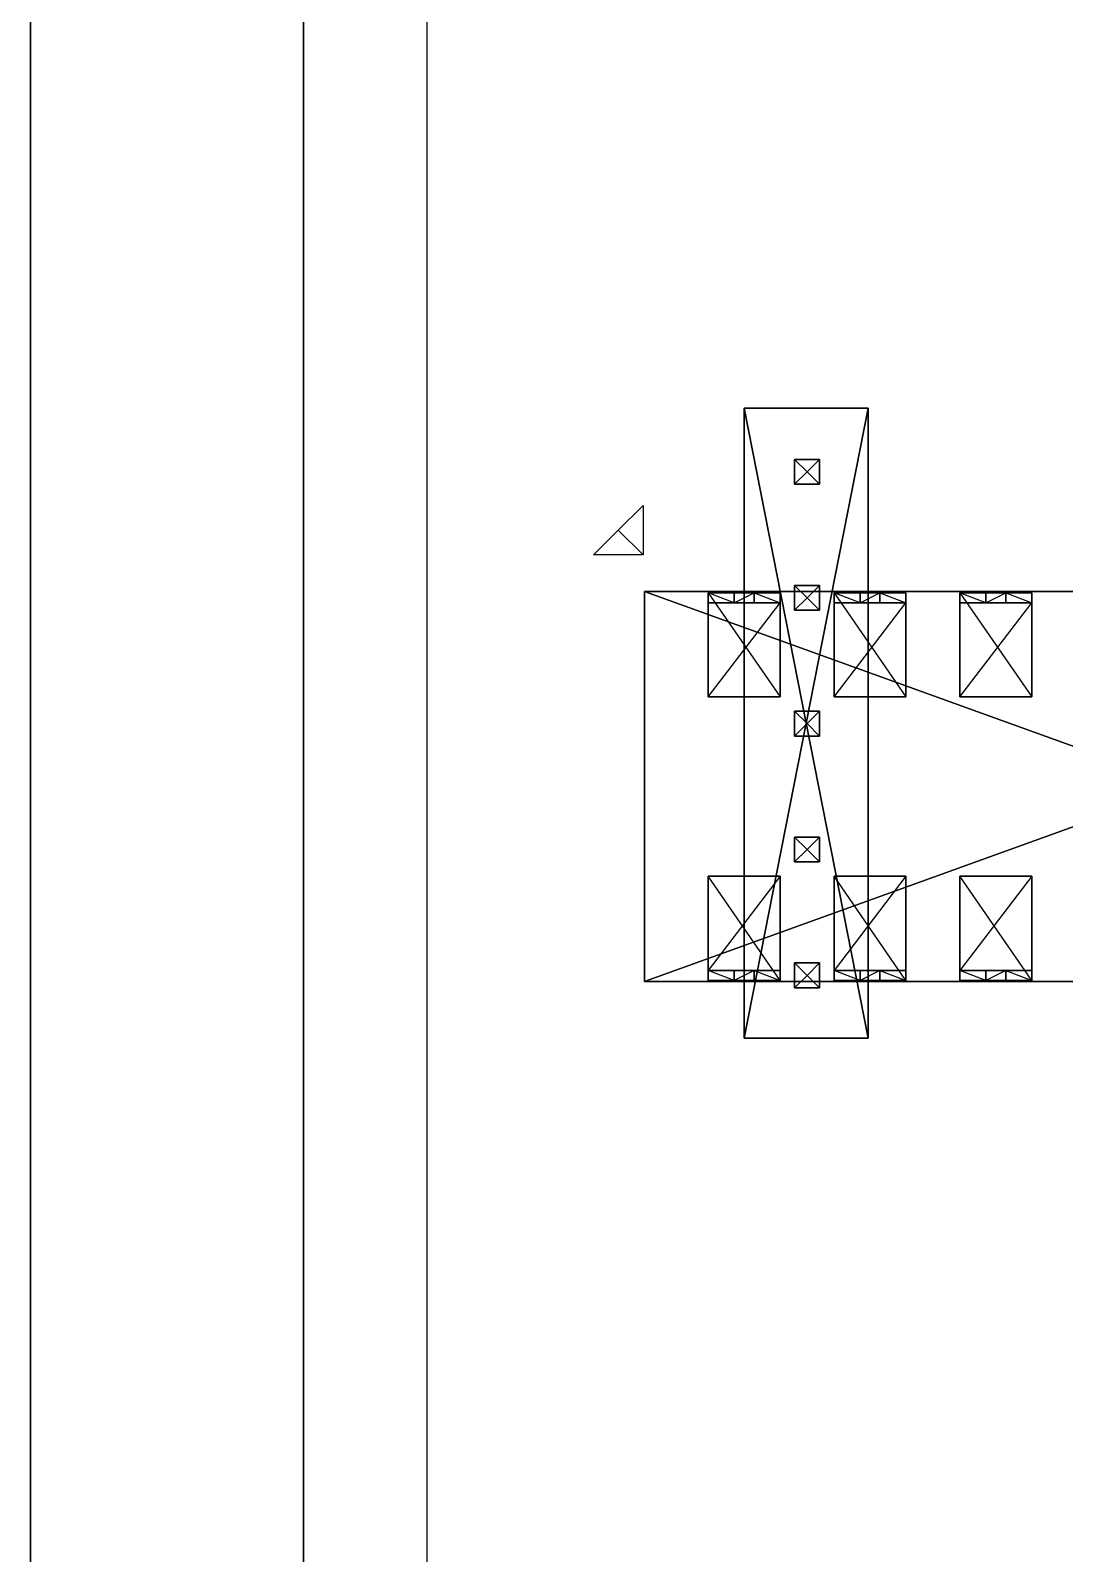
# Model space of a CAD drawing. Header units: millimetres. Extents: x 71 to 249, y 13 to 134.
# Drawn here: x 103.53 to 124.39, y 66.82 to 97.55 of the extents above; entities that cross this region are included whole.
import ezdxf

# ---------------------------------------------------------------- set-up
doc = ezdxf.new("R2010")
doc.units = ezdxf.units.MM
doc.layers.add('UB3D', color=1, linetype='Continuous')

msp = doc.modelspace()

# ---------------------------------------------------------------- linework, layer by layer
at = {"extrusion": (0, 0, -1)}
msp.add_line((103.529, 116.585, 70.5), (103.529, 28.585, 70.5), dxfattribs=at)
for p, q in [((109.038, 28.586, 89.521), (109.038, 116.586, 89.511)), ((109.038, 116.586, 87.511), (109.038, 67.599, 87.511)), ((111.529, 112.585, 8.5), (111.529, 32.585, 8.746))]:
    msp.add_line(p, q)
at = {"layer": 'UB3D', "color": 94}
for points in [[(103.529, 28.585, 72.51), (103.529, 116.585, 72.51), (103.529, 116.585, 72.5), (103.529, 28.585, 72.5)], [(219.529, 116.585, 72.51), (219.529, 28.585, 72.51), (103.529, 28.585, 72.51)], [(219.529, 116.585, 72.51), (103.529, 28.585, 72.51), (103.529, 116.585, 72.51)], [(219.529, 116.585, 72.5), (103.529, 116.585, 72.5), (103.529, 28.585, 72.5)], [(219.529, 116.585, 72.5), (103.529, 28.585, 72.5), (219.529, 28.585, 72.5)], [(109.038, 28.586, 89.521), (109.038, 116.586, 89.521), (109.038, 116.586, 89.511), (109.038, 28.586, 89.511)], [(215.719, 116.586, 89.521), (215.719, 28.586, 89.521), (109.038, 28.586, 89.521)], [(215.719, 116.586, 89.521), (109.038, 28.586, 89.521), (109.038, 116.586, 89.521)], [(215.719, 116.586, 89.511), (109.038, 116.586, 89.511), (109.038, 28.586, 89.511)], [(215.719, 116.586, 89.511), (109.038, 28.586, 89.511), (215.719, 28.586, 89.511)]]:
    msp.add_3dface(points, dxfattribs=at)
at = {"layer": 'UB3D', "color": 27}
for points in [[(120.435, 89.93, 89.521), (117.93, 89.93, 89.521), (117.93, 89.93, 91.521), (120.435, 89.93, 91.521)], [(117.93, 89.93, 89.521), (117.93, 77.219, 89.521), (117.93, 77.219, 91.521), (117.93, 89.93, 91.521)], [(120.435, 89.93, 89.521), (117.93, 89.93, 89.521), (117.93, 77.219, 89.521)], [(120.435, 89.93, 89.521), (117.93, 77.219, 89.521), (120.435, 77.219, 89.521)], [(120.435, 77.219, 91.521), (117.93, 77.219, 91.521), (117.93, 89.93, 91.521)], [(120.435, 77.219, 91.521), (117.93, 89.93, 91.521), (120.435, 89.93, 91.521)], [(120.435, 77.219, 89.521), (120.435, 89.93, 89.521), (120.435, 89.93, 91.521), (120.435, 77.219, 91.521)], [(120.435, 89.93, 89.521), (120.435, 77.219, 89.521), (120.435, 89.93, 89.521)], [(120.435, 77.219, 91.521), (120.435, 89.93, 91.521), (120.435, 77.219, 91.521)], [(137.719, 86.235, 72.9), (115.919, 86.235, 72.9), (115.919, 86.235, 78.23), (137.719, 86.235, 78.23)], [(115.919, 86.235, 72.9), (115.919, 78.365, 72.9), (115.919, 78.365, 78.23), (115.919, 86.235, 78.23)], [(137.719, 86.235, 72.9), (115.919, 86.235, 72.9), (115.919, 78.365, 72.9)], [(137.719, 86.235, 72.9), (115.919, 78.365, 72.9), (137.719, 78.365, 72.9)], [(137.719, 78.365, 78.23), (115.919, 78.365, 78.23), (115.919, 86.235, 78.23)], [(137.719, 78.365, 78.23), (115.919, 86.235, 78.23), (137.719, 86.235, 78.23)], [(115.919, 78.365, 72.9), (137.719, 78.365, 72.9), (137.719, 78.365, 78.23), (115.919, 78.365, 78.23)], [(117.93, 77.219, 89.521), (120.435, 77.219, 89.521), (120.435, 77.219, 91.521), (117.93, 77.219, 91.521)]]:
    msp.add_3dface(points, dxfattribs=at)
at = {"layer": 'UB3D', "color": 254}
for points in [[(119.199, 88.646, 88.011), (118.949, 88.396, 88.291), (118.949, 88.896, 88.291)], [(118.949, 88.396, 88.291), (118.949, 88.896, 88.291), (118.949, 88.396, 95.291)], [(118.949, 88.896, 88.291), (118.949, 88.396, 95.291), (118.949, 88.896, 95.291)], [(119.199, 88.646, 88.011), (118.949, 88.896, 88.291), (119.449, 88.896, 88.291)], [(118.949, 88.896, 88.291), (119.449, 88.896, 88.291), (118.949, 88.896, 95.291)], [(119.449, 88.896, 88.291), (118.949, 88.896, 95.291), (119.449, 88.896, 95.291)], [(119.199, 88.646, 88.011), (119.449, 88.896, 88.291), (119.449, 88.396, 88.291)], [(119.449, 88.896, 88.291), (119.449, 88.396, 88.291), (119.449, 88.896, 95.291)], [(119.449, 88.396, 88.291), (119.449, 88.896, 95.291), (119.449, 88.396, 95.291)], [(119.199, 88.646, 88.011), (119.449, 88.396, 88.291), (118.949, 88.396, 88.291)], [(119.449, 88.396, 88.291), (118.949, 88.396, 88.291), (119.449, 88.396, 95.291)], [(118.949, 88.396, 88.291), (119.449, 88.396, 95.291), (118.949, 88.396, 95.291)], [(117.729, 86.205, 73.5), (118.654, 86.205, 74.115), (117.204, 86.205, 74.115)], [(118.654, 86.205, 74.115), (117.204, 86.205, 74.115), (118.654, 86.205, 75.615)], [(117.204, 86.205, 74.115), (118.654, 86.205, 75.615), (117.204, 86.205, 75.615)], [(118.654, 86.205, 75.615), (117.204, 86.205, 75.615), (118.654, 84.105, 75.615)], [(117.204, 86.205, 75.615), (118.654, 84.105, 75.615), (117.204, 84.105, 75.615)], [(117.729, 86.205, 73.5), (117.729, 86.005, 73.5), (117.204, 86.205, 74.115)], [(117.729, 86.005, 73.5), (117.204, 86.205, 74.115), (117.204, 86.005, 74.115)], [(117.204, 86.205, 74.115), (117.204, 86.005, 74.115), (117.204, 86.205, 75.615)], [(117.204, 86.005, 74.115), (117.204, 86.205, 75.615), (117.204, 86.005, 75.461)], [(117.204, 86.205, 75.615), (117.204, 86.005, 75.461), (117.204, 84.105, 75.615)], [(118.129, 86.205, 71), (117.729, 86.205, 71), (118.129, 86.205, 73.5)], [(117.729, 86.205, 71), (118.129, 86.205, 73.5), (117.729, 86.205, 73.5)], [(118.129, 86.205, 73.5), (117.729, 86.205, 73.5), (118.654, 86.205, 74.115)], [(118.129, 86.005, 71), (117.729, 86.005, 71), (118.129, 86.205, 71)], [(117.729, 86.005, 71), (118.129, 86.205, 71), (117.729, 86.205, 71)], [(117.729, 86.205, 71), (117.729, 86.005, 71), (117.729, 86.205, 73.5)], [(117.729, 86.005, 71), (117.729, 86.205, 73.5), (117.729, 86.005, 73.5)], [(118.129, 86.005, 71), (118.129, 86.205, 71), (118.129, 86.005, 73.5)], [(118.129, 86.205, 71), (118.129, 86.005, 73.5), (118.129, 86.205, 73.5)], [(118.129, 86.005, 73.5), (118.129, 86.205, 73.5), (118.654, 86.005, 74.115)], [(118.129, 86.205, 73.5), (118.654, 86.005, 74.115), (118.654, 86.205, 74.115)], [(118.654, 86.005, 74.115), (118.654, 86.205, 74.115), (118.654, 86.005, 75.461)], [(118.654, 86.205, 74.115), (118.654, 86.005, 75.461), (118.654, 86.205, 75.615)], [(118.654, 86.005, 75.461), (118.654, 86.205, 75.615), (118.654, 84.105, 75.461)], [(118.654, 86.205, 75.615), (118.654, 84.105, 75.461), (118.654, 84.105, 75.615)], [(119.199, 86.106, 88.011), (118.949, 85.856, 88.291), (118.949, 86.356, 88.291)], [(118.949, 85.856, 88.291), (118.949, 86.356, 88.291), (118.949, 85.856, 95.291)], [(118.949, 86.356, 88.291), (118.949, 85.856, 95.291), (118.949, 86.356, 95.291)], [(119.199, 86.106, 88.011), (118.949, 86.356, 88.291), (119.449, 86.356, 88.291)], [(118.949, 86.356, 88.291), (119.449, 86.356, 88.291), (118.949, 86.356, 95.291)], [(119.449, 86.356, 88.291), (118.949, 86.356, 95.291), (119.449, 86.356, 95.291)], [(119.199, 86.106, 88.011), (119.449, 85.856, 88.291), (118.949, 85.856, 88.291)], [(119.199, 86.106, 88.011), (119.449, 86.356, 88.291), (119.449, 85.856, 88.291)], [(119.449, 86.356, 88.291), (119.449, 85.856, 88.291), (119.449, 86.356, 95.291)], [(119.449, 85.856, 88.291), (119.449, 86.356, 95.291), (119.449, 85.856, 95.291)], [(120.269, 86.205, 73.5), (121.194, 86.205, 74.115), (119.744, 86.205, 74.115)], [(121.194, 86.205, 74.115), (119.744, 86.205, 74.115), (121.194, 86.205, 75.615)], [(119.744, 86.205, 74.115), (121.194, 86.205, 75.615), (119.744, 86.205, 75.615)], [(121.194, 86.205, 75.615), (119.744, 86.205, 75.615), (121.194, 84.105, 75.615)], [(119.744, 86.205, 75.615), (121.194, 84.105, 75.615), (119.744, 84.105, 75.615)], [(120.269, 86.205, 73.5), (120.269, 86.005, 73.5), (119.744, 86.205, 74.115)], [(120.269, 86.005, 73.5), (119.744, 86.205, 74.115), (119.744, 86.005, 74.115)], [(119.744, 86.205, 74.115), (119.744, 86.005, 74.115), (119.744, 86.205, 75.615)], [(119.744, 86.005, 74.115), (119.744, 86.205, 75.615), (119.744, 86.005, 75.461)], [(119.744, 86.205, 75.615), (119.744, 86.005, 75.461), (119.744, 84.105, 75.615)], [(120.669, 86.205, 71), (120.269, 86.205, 71), (120.669, 86.205, 73.5)], [(120.269, 86.205, 71), (120.669, 86.205, 73.5), (120.269, 86.205, 73.5)], [(120.669, 86.205, 73.5), (120.269, 86.205, 73.5), (121.194, 86.205, 74.115)], [(120.669, 86.005, 71), (120.269, 86.005, 71), (120.669, 86.205, 71)], [(120.269, 86.005, 71), (120.669, 86.205, 71), (120.269, 86.205, 71)], [(120.269, 86.205, 71), (120.269, 86.005, 71), (120.269, 86.205, 73.5)], [(120.269, 86.005, 71), (120.269, 86.205, 73.5), (120.269, 86.005, 73.5)], [(120.669, 86.005, 71), (120.669, 86.205, 71), (120.669, 86.005, 73.5)], [(120.669, 86.205, 71), (120.669, 86.005, 73.5), (120.669, 86.205, 73.5)], [(120.669, 86.005, 73.5), (120.669, 86.205, 73.5), (121.194, 86.005, 74.115)], [(120.669, 86.205, 73.5), (121.194, 86.005, 74.115), (121.194, 86.205, 74.115)], [(121.194, 86.005, 74.115), (121.194, 86.205, 74.115), (121.194, 86.005, 75.461)], [(121.194, 86.205, 74.115), (121.194, 86.005, 75.461), (121.194, 86.205, 75.615)], [(121.194, 86.005, 75.461), (121.194, 86.205, 75.615), (121.194, 84.105, 75.461)], [(121.194, 86.205, 75.615), (121.194, 84.105, 75.461), (121.194, 84.105, 75.615)], [(122.809, 86.205, 73.5), (123.734, 86.205, 74.115), (122.284, 86.205, 74.115)], [(123.734, 86.205, 74.115), (122.284, 86.205, 74.115), (123.734, 86.205, 75.615)], [(122.284, 86.205, 74.115), (123.734, 86.205, 75.615), (122.284, 86.205, 75.615)], [(123.734, 86.205, 75.615), (122.284, 86.205, 75.615), (123.734, 84.105, 75.615)], [(122.284, 86.205, 75.615), (123.734, 84.105, 75.615), (122.284, 84.105, 75.615)], [(122.809, 86.205, 73.5), (122.809, 86.005, 73.5), (122.284, 86.205, 74.115)], [(122.809, 86.005, 73.5), (122.284, 86.205, 74.115), (122.284, 86.005, 74.115)], [(122.284, 86.205, 74.115), (122.284, 86.005, 74.115), (122.284, 86.205, 75.615)], [(122.284, 86.005, 74.115), (122.284, 86.205, 75.615), (122.284, 86.005, 75.461)], [(122.284, 86.205, 75.615), (122.284, 86.005, 75.461), (122.284, 84.105, 75.615)], [(123.209, 86.205, 71), (122.809, 86.205, 71), (123.209, 86.205, 73.5)], [(122.809, 86.205, 71), (123.209, 86.205, 73.5), (122.809, 86.205, 73.5)], [(123.209, 86.205, 73.5), (122.809, 86.205, 73.5), (123.734, 86.205, 74.115)], [(123.209, 86.005, 71), (122.809, 86.005, 71), (123.209, 86.205, 71)], [(122.809, 86.005, 71), (123.209, 86.205, 71), (122.809, 86.205, 71)], [(122.809, 86.205, 71), (122.809, 86.005, 71), (122.809, 86.205, 73.5)], [(122.809, 86.005, 71), (122.809, 86.205, 73.5), (122.809, 86.005, 73.5)], [(123.209, 86.005, 71), (123.209, 86.205, 71), (123.209, 86.005, 73.5)], [(123.209, 86.205, 71), (123.209, 86.005, 73.5), (123.209, 86.205, 73.5)], [(123.209, 86.005, 73.5), (123.209, 86.205, 73.5), (123.734, 86.005, 74.115)], [(123.209, 86.205, 73.5), (123.734, 86.005, 74.115), (123.734, 86.205, 74.115)], [(123.734, 86.005, 74.115), (123.734, 86.205, 74.115), (123.734, 86.005, 75.461)], [(123.734, 86.205, 74.115), (123.734, 86.005, 75.461), (123.734, 86.205, 75.615)], [(123.734, 86.005, 75.461), (123.734, 86.205, 75.615), (123.734, 84.105, 75.461)], [(123.734, 86.205, 75.615), (123.734, 84.105, 75.461), (123.734, 84.105, 75.615)], [(118.654, 84.105, 75.461), (117.204, 84.105, 75.461), (118.654, 86.005, 75.461)], [(117.204, 84.105, 75.461), (118.654, 86.005, 75.461), (117.204, 86.005, 75.461)], [(118.654, 86.005, 75.461), (117.204, 86.005, 75.461), (118.654, 86.005, 74.115)], [(117.204, 86.005, 75.461), (118.654, 86.005, 74.115), (117.204, 86.005, 74.115)], [(118.654, 86.005, 74.115), (117.204, 86.005, 74.115), (118.129, 86.005, 73.5)], [(117.204, 86.005, 74.115), (118.129, 86.005, 73.5), (117.729, 86.005, 73.5)], [(117.204, 86.005, 75.461), (117.204, 84.105, 75.615), (117.204, 84.105, 75.461)], [(118.129, 86.005, 73.5), (117.729, 86.005, 73.5), (118.129, 86.005, 71)], [(117.729, 86.005, 73.5), (118.129, 86.005, 71), (117.729, 86.005, 71)], [(119.449, 85.856, 88.291), (118.949, 85.856, 88.291), (119.449, 85.856, 95.291)], [(118.949, 85.856, 88.291), (119.449, 85.856, 95.291), (118.949, 85.856, 95.291)], [(121.194, 84.105, 75.461), (119.744, 84.105, 75.461), (121.194, 86.005, 75.461)], [(119.744, 84.105, 75.461), (121.194, 86.005, 75.461), (119.744, 86.005, 75.461)], [(121.194, 86.005, 75.461), (119.744, 86.005, 75.461), (121.194, 86.005, 74.115)], [(119.744, 86.005, 75.461), (121.194, 86.005, 74.115), (119.744, 86.005, 74.115)], [(121.194, 86.005, 74.115), (119.744, 86.005, 74.115), (120.669, 86.005, 73.5)], [(119.744, 86.005, 74.115), (120.669, 86.005, 73.5), (120.269, 86.005, 73.5)], [(119.744, 86.005, 75.461), (119.744, 84.105, 75.615), (119.744, 84.105, 75.461)], [(120.669, 86.005, 73.5), (120.269, 86.005, 73.5), (120.669, 86.005, 71)], [(120.269, 86.005, 73.5), (120.669, 86.005, 71), (120.269, 86.005, 71)], [(123.734, 84.105, 75.461), (122.284, 84.105, 75.461), (123.734, 86.005, 75.461)], [(122.284, 84.105, 75.461), (123.734, 86.005, 75.461), (122.284, 86.005, 75.461)], [(123.734, 86.005, 75.461), (122.284, 86.005, 75.461), (123.734, 86.005, 74.115)], [(122.284, 86.005, 75.461), (123.734, 86.005, 74.115), (122.284, 86.005, 74.115)], [(123.734, 86.005, 74.115), (122.284, 86.005, 74.115), (123.209, 86.005, 73.5)], [(122.284, 86.005, 74.115), (123.209, 86.005, 73.5), (122.809, 86.005, 73.5)], [(122.284, 86.005, 75.461), (122.284, 84.105, 75.615), (122.284, 84.105, 75.461)], [(123.209, 86.005, 73.5), (122.809, 86.005, 73.5), (123.209, 86.005, 71)], [(122.809, 86.005, 73.5), (123.209, 86.005, 71), (122.809, 86.005, 71)], [(118.654, 84.105, 75.615), (117.204, 84.105, 75.615), (118.654, 84.105, 75.461)], [(117.204, 84.105, 75.615), (118.654, 84.105, 75.461), (117.204, 84.105, 75.461)], [(121.194, 84.105, 75.615), (119.744, 84.105, 75.615), (121.194, 84.105, 75.461)], [(119.744, 84.105, 75.615), (121.194, 84.105, 75.461), (119.744, 84.105, 75.461)], [(123.734, 84.105, 75.615), (122.284, 84.105, 75.615), (123.734, 84.105, 75.461)], [(122.284, 84.105, 75.615), (123.734, 84.105, 75.461), (122.284, 84.105, 75.461)], [(119.199, 83.566, 88.011), (118.949, 83.316, 88.291), (118.949, 83.816, 88.291)], [(118.949, 83.316, 88.291), (118.949, 83.816, 88.291), (118.949, 83.316, 95.291)], [(118.949, 83.816, 88.291), (118.949, 83.316, 95.291), (118.949, 83.816, 95.291)], [(118.949, 83.316, 95.291), (118.949, 83.816, 95.291), (119.199, 83.566, 95.571)], [(119.199, 83.566, 88.011), (118.949, 83.816, 88.291), (119.449, 83.816, 88.291)], [(118.949, 83.816, 88.291), (119.449, 83.816, 88.291), (118.949, 83.816, 95.291)], [(119.449, 83.816, 88.291), (118.949, 83.816, 95.291), (119.449, 83.816, 95.291)], [(118.949, 83.816, 95.291), (119.449, 83.816, 95.291), (119.199, 83.566, 95.571)], [(119.199, 83.566, 88.011), (119.449, 83.816, 88.291), (119.449, 83.316, 88.291)], [(119.449, 83.816, 95.291), (119.449, 83.316, 95.291), (119.199, 83.566, 95.571)], [(119.449, 83.816, 88.291), (119.449, 83.316, 88.291), (119.449, 83.816, 95.291)], [(119.449, 83.316, 88.291), (119.449, 83.816, 95.291), (119.449, 83.316, 95.291)], [(119.199, 83.566, 88.011), (119.449, 83.316, 88.291), (118.949, 83.316, 88.291)], [(119.449, 83.316, 95.291), (118.949, 83.316, 95.291), (119.199, 83.566, 95.571)], [(119.449, 83.316, 88.291), (118.949, 83.316, 88.291), (119.449, 83.316, 95.291)], [(118.949, 83.316, 88.291), (119.449, 83.316, 95.291), (118.949, 83.316, 95.291)], [(119.199, 81.026, 88.011), (118.949, 80.776, 88.291), (118.949, 81.276, 88.291)], [(118.949, 80.776, 88.291), (118.949, 81.276, 88.291), (118.949, 80.776, 95.291)], [(118.949, 81.276, 88.291), (118.949, 80.776, 95.291), (118.949, 81.276, 95.291)], [(118.949, 80.776, 95.291), (118.949, 81.276, 95.291), (119.199, 81.026, 95.571)], [(119.199, 81.026, 88.011), (118.949, 81.276, 88.291), (119.449, 81.276, 88.291)], [(118.949, 81.276, 88.291), (119.449, 81.276, 88.291), (118.949, 81.276, 95.291)], [(119.449, 81.276, 88.291), (118.949, 81.276, 95.291), (119.449, 81.276, 95.291)], [(118.949, 81.276, 95.291), (119.449, 81.276, 95.291), (119.199, 81.026, 95.571)], [(119.199, 81.026, 88.011), (119.449, 81.276, 88.291), (119.449, 80.776, 88.291)], [(119.449, 81.276, 95.291), (119.449, 80.776, 95.291), (119.199, 81.026, 95.571)], [(119.449, 81.276, 88.291), (119.449, 80.776, 88.291), (119.449, 81.276, 95.291)], [(119.449, 80.776, 88.291), (119.449, 81.276, 95.291), (119.449, 80.776, 95.291)], [(119.199, 81.026, 88.011), (119.449, 80.776, 88.291), (118.949, 80.776, 88.291)], [(119.449, 80.776, 95.291), (118.949, 80.776, 95.291), (119.199, 81.026, 95.571)], [(119.449, 80.776, 88.291), (118.949, 80.776, 88.291), (119.449, 80.776, 95.291)], [(118.949, 80.776, 88.291), (119.449, 80.776, 95.291), (118.949, 80.776, 95.291)], [(117.204, 78.385, 75.615), (118.654, 78.385, 75.615), (117.204, 80.485, 75.615)], [(118.654, 78.385, 75.615), (117.204, 80.485, 75.615), (118.654, 80.485, 75.615)], [(117.204, 80.485, 75.615), (118.654, 80.485, 75.615), (117.204, 80.485, 75.461)], [(118.654, 80.485, 75.615), (117.204, 80.485, 75.461), (118.654, 80.485, 75.461)], [(117.204, 80.485, 75.461), (118.654, 80.485, 75.461), (117.204, 78.585, 75.461)], [(118.654, 80.485, 75.461), (117.204, 78.585, 75.461), (118.654, 78.585, 75.461)], [(117.204, 78.585, 75.461), (117.204, 78.385, 75.615), (117.204, 80.485, 75.461)], [(117.204, 78.385, 75.615), (117.204, 80.485, 75.461), (117.204, 80.485, 75.615)], [(118.654, 78.385, 75.615), (118.654, 78.585, 75.461), (118.654, 80.485, 75.615)], [(118.654, 78.585, 75.461), (118.654, 80.485, 75.615), (118.654, 80.485, 75.461)], [(119.744, 78.385, 75.615), (121.194, 78.385, 75.615), (119.744, 80.485, 75.615)], [(121.194, 78.385, 75.615), (119.744, 80.485, 75.615), (121.194, 80.485, 75.615)], [(119.744, 80.485, 75.615), (121.194, 80.485, 75.615), (119.744, 80.485, 75.461)], [(121.194, 80.485, 75.615), (119.744, 80.485, 75.461), (121.194, 80.485, 75.461)], [(119.744, 80.485, 75.461), (121.194, 80.485, 75.461), (119.744, 78.585, 75.461)], [(121.194, 80.485, 75.461), (119.744, 78.585, 75.461), (121.194, 78.585, 75.461)], [(119.744, 78.585, 75.461), (119.744, 78.385, 75.615), (119.744, 80.485, 75.461)], [(119.744, 78.385, 75.615), (119.744, 80.485, 75.461), (119.744, 80.485, 75.615)], [(121.194, 78.385, 75.615), (121.194, 78.585, 75.461), (121.194, 80.485, 75.615)], [(121.194, 78.585, 75.461), (121.194, 80.485, 75.615), (121.194, 80.485, 75.461)], [(122.284, 78.385, 75.615), (123.734, 78.385, 75.615), (122.284, 80.485, 75.615)], [(123.734, 78.385, 75.615), (122.284, 80.485, 75.615), (123.734, 80.485, 75.615)], [(122.284, 80.485, 75.615), (123.734, 80.485, 75.615), (122.284, 80.485, 75.461)], [(123.734, 80.485, 75.615), (122.284, 80.485, 75.461), (123.734, 80.485, 75.461)], [(122.284, 80.485, 75.461), (123.734, 80.485, 75.461), (122.284, 78.585, 75.461)], [(123.734, 80.485, 75.461), (122.284, 78.585, 75.461), (123.734, 78.585, 75.461)], [(122.284, 78.585, 75.461), (122.284, 78.385, 75.615), (122.284, 80.485, 75.461)], [(122.284, 78.385, 75.615), (122.284, 80.485, 75.461), (122.284, 80.485, 75.615)], [(123.734, 78.385, 75.615), (123.734, 78.585, 75.461), (123.734, 80.485, 75.615)], [(123.734, 78.585, 75.461), (123.734, 80.485, 75.615), (123.734, 80.485, 75.461)], [(119.199, 78.486, 88.011), (118.949, 78.236, 88.291), (118.949, 78.736, 88.291)], [(118.949, 78.236, 88.291), (118.949, 78.736, 88.291), (118.949, 78.236, 95.291)], [(118.949, 78.736, 88.291), (118.949, 78.236, 95.291), (118.949, 78.736, 95.291)], [(118.949, 78.236, 95.291), (118.949, 78.736, 95.291), (119.199, 78.486, 95.571)], [(119.199, 78.486, 88.011), (118.949, 78.736, 88.291), (119.449, 78.736, 88.291)], [(118.949, 78.736, 88.291), (119.449, 78.736, 88.291), (118.949, 78.736, 95.291)], [(119.449, 78.736, 88.291), (118.949, 78.736, 95.291), (119.449, 78.736, 95.291)], [(118.949, 78.736, 95.291), (119.449, 78.736, 95.291), (119.199, 78.486, 95.571)], [(119.199, 78.486, 88.011), (119.449, 78.736, 88.291), (119.449, 78.236, 88.291)], [(119.449, 78.736, 95.291), (119.449, 78.236, 95.291), (119.199, 78.486, 95.571)], [(119.449, 78.736, 88.291), (119.449, 78.236, 88.291), (119.449, 78.736, 95.291)], [(119.449, 78.236, 88.291), (119.449, 78.736, 95.291), (119.449, 78.236, 95.291)], [(117.204, 78.585, 75.461), (118.654, 78.585, 75.461), (117.204, 78.585, 74.115)], [(118.654, 78.585, 75.461), (117.204, 78.585, 74.115), (118.654, 78.585, 74.115)], [(117.204, 78.585, 74.115), (118.654, 78.585, 74.115), (117.729, 78.585, 73.5)], [(117.729, 78.585, 73.5), (117.729, 78.385, 73.5), (117.204, 78.585, 74.115)], [(117.729, 78.385, 73.5), (117.204, 78.585, 74.115), (117.204, 78.385, 74.115)], [(117.204, 78.585, 74.115), (117.204, 78.385, 74.115), (117.204, 78.585, 75.461)], [(117.204, 78.385, 74.115), (117.204, 78.585, 75.461), (117.204, 78.385, 75.615)], [(117.729, 78.385, 73.5), (118.129, 78.385, 73.5), (117.204, 78.385, 74.115)], [(118.129, 78.385, 73.5), (117.204, 78.385, 74.115), (118.654, 78.385, 74.115)], [(117.204, 78.385, 74.115), (118.654, 78.385, 74.115), (117.204, 78.385, 75.615)], [(118.654, 78.385, 74.115), (117.204, 78.385, 75.615), (118.654, 78.385, 75.615)], [(118.654, 78.585, 74.115), (117.729, 78.585, 73.5), (118.129, 78.585, 73.5)], [(117.729, 78.585, 73.5), (118.129, 78.585, 73.5), (117.729, 78.585, 71)], [(118.129, 78.585, 73.5), (117.729, 78.585, 71), (118.129, 78.585, 71)], [(117.729, 78.585, 71), (118.129, 78.585, 71), (117.729, 78.385, 71)], [(118.129, 78.585, 71), (117.729, 78.385, 71), (118.129, 78.385, 71)], [(117.729, 78.585, 71), (117.729, 78.385, 71), (117.729, 78.585, 73.5)], [(117.729, 78.385, 71), (117.729, 78.585, 73.5), (117.729, 78.385, 73.5)], [(117.729, 78.385, 71), (118.129, 78.385, 71), (117.729, 78.385, 73.5)], [(118.129, 78.385, 71), (117.729, 78.385, 73.5), (118.129, 78.385, 73.5)], [(118.129, 78.385, 71), (118.129, 78.585, 71), (118.129, 78.385, 73.5)], [(118.129, 78.585, 71), (118.129, 78.385, 73.5), (118.129, 78.585, 73.5)], [(118.129, 78.385, 73.5), (118.129, 78.585, 73.5), (118.654, 78.385, 74.115)], [(118.129, 78.585, 73.5), (118.654, 78.385, 74.115), (118.654, 78.585, 74.115)], [(118.654, 78.385, 74.115), (118.654, 78.585, 74.115), (118.654, 78.385, 75.615)], [(118.654, 78.585, 74.115), (118.654, 78.385, 75.615), (118.654, 78.585, 75.461)], [(119.199, 78.486, 88.011), (119.449, 78.236, 88.291), (118.949, 78.236, 88.291)], [(119.449, 78.236, 95.291), (118.949, 78.236, 95.291), (119.199, 78.486, 95.571)], [(119.744, 78.585, 75.461), (121.194, 78.585, 75.461), (119.744, 78.585, 74.115)], [(121.194, 78.585, 75.461), (119.744, 78.585, 74.115), (121.194, 78.585, 74.115)], [(119.744, 78.585, 74.115), (121.194, 78.585, 74.115), (120.269, 78.585, 73.5)], [(120.269, 78.585, 73.5), (120.269, 78.385, 73.5), (119.744, 78.585, 74.115)], [(120.269, 78.385, 73.5), (119.744, 78.585, 74.115), (119.744, 78.385, 74.115)], [(119.744, 78.585, 74.115), (119.744, 78.385, 74.115), (119.744, 78.585, 75.461)], [(119.744, 78.385, 74.115), (119.744, 78.585, 75.461), (119.744, 78.385, 75.615)], [(120.269, 78.385, 73.5), (120.669, 78.385, 73.5), (119.744, 78.385, 74.115)], [(120.669, 78.385, 73.5), (119.744, 78.385, 74.115), (121.194, 78.385, 74.115)], [(119.744, 78.385, 74.115), (121.194, 78.385, 74.115), (119.744, 78.385, 75.615)], [(121.194, 78.385, 74.115), (119.744, 78.385, 75.615), (121.194, 78.385, 75.615)], [(121.194, 78.585, 74.115), (120.269, 78.585, 73.5), (120.669, 78.585, 73.5)], [(120.269, 78.585, 73.5), (120.669, 78.585, 73.5), (120.269, 78.585, 71)], [(120.669, 78.585, 73.5), (120.269, 78.585, 71), (120.669, 78.585, 71)], [(120.269, 78.585, 71), (120.669, 78.585, 71), (120.269, 78.385, 71)], [(120.669, 78.585, 71), (120.269, 78.385, 71), (120.669, 78.385, 71)], [(120.269, 78.585, 71), (120.269, 78.385, 71), (120.269, 78.585, 73.5)], [(120.269, 78.385, 71), (120.269, 78.585, 73.5), (120.269, 78.385, 73.5)], [(120.269, 78.385, 71), (120.669, 78.385, 71), (120.269, 78.385, 73.5)], [(120.669, 78.385, 71), (120.269, 78.385, 73.5), (120.669, 78.385, 73.5)], [(120.669, 78.385, 71), (120.669, 78.585, 71), (120.669, 78.385, 73.5)], [(120.669, 78.585, 71), (120.669, 78.385, 73.5), (120.669, 78.585, 73.5)], [(120.669, 78.385, 73.5), (120.669, 78.585, 73.5), (121.194, 78.385, 74.115)], [(120.669, 78.585, 73.5), (121.194, 78.385, 74.115), (121.194, 78.585, 74.115)], [(121.194, 78.385, 74.115), (121.194, 78.585, 74.115), (121.194, 78.385, 75.615)], [(121.194, 78.585, 74.115), (121.194, 78.385, 75.615), (121.194, 78.585, 75.461)], [(122.284, 78.585, 75.461), (123.734, 78.585, 75.461), (122.284, 78.585, 74.115)], [(123.734, 78.585, 75.461), (122.284, 78.585, 74.115), (123.734, 78.585, 74.115)], [(122.284, 78.585, 74.115), (123.734, 78.585, 74.115), (122.809, 78.585, 73.5)], [(122.809, 78.585, 73.5), (122.809, 78.385, 73.5), (122.284, 78.585, 74.115)], [(122.809, 78.385, 73.5), (122.284, 78.585, 74.115), (122.284, 78.385, 74.115)], [(122.284, 78.585, 74.115), (122.284, 78.385, 74.115), (122.284, 78.585, 75.461)], [(122.284, 78.385, 74.115), (122.284, 78.585, 75.461), (122.284, 78.385, 75.615)], [(122.809, 78.385, 73.5), (123.209, 78.385, 73.5), (122.284, 78.385, 74.115)], [(123.209, 78.385, 73.5), (122.284, 78.385, 74.115), (123.734, 78.385, 74.115)], [(122.284, 78.385, 74.115), (123.734, 78.385, 74.115), (122.284, 78.385, 75.615)], [(123.734, 78.385, 74.115), (122.284, 78.385, 75.615), (123.734, 78.385, 75.615)], [(123.734, 78.585, 74.115), (122.809, 78.585, 73.5), (123.209, 78.585, 73.5)], [(122.809, 78.585, 73.5), (123.209, 78.585, 73.5), (122.809, 78.585, 71)], [(123.209, 78.585, 73.5), (122.809, 78.585, 71), (123.209, 78.585, 71)], [(122.809, 78.585, 71), (123.209, 78.585, 71), (122.809, 78.385, 71)], [(123.209, 78.585, 71), (122.809, 78.385, 71), (123.209, 78.385, 71)], [(122.809, 78.585, 71), (122.809, 78.385, 71), (122.809, 78.585, 73.5)], [(122.809, 78.385, 71), (122.809, 78.585, 73.5), (122.809, 78.385, 73.5)], [(122.809, 78.385, 71), (123.209, 78.385, 71), (122.809, 78.385, 73.5)], [(123.209, 78.385, 71), (122.809, 78.385, 73.5), (123.209, 78.385, 73.5)], [(123.209, 78.385, 71), (123.209, 78.585, 71), (123.209, 78.385, 73.5)], [(123.209, 78.585, 71), (123.209, 78.385, 73.5), (123.209, 78.585, 73.5)], [(123.209, 78.385, 73.5), (123.209, 78.585, 73.5), (123.734, 78.385, 74.115)], [(123.209, 78.585, 73.5), (123.734, 78.385, 74.115), (123.734, 78.585, 74.115)], [(123.734, 78.385, 74.115), (123.734, 78.585, 74.115), (123.734, 78.385, 75.615)], [(123.734, 78.585, 74.115), (123.734, 78.385, 75.615), (123.734, 78.585, 75.461)], [(119.449, 78.236, 88.291), (118.949, 78.236, 88.291), (119.449, 78.236, 95.291)], [(118.949, 78.236, 88.291), (119.449, 78.236, 95.291), (118.949, 78.236, 95.291)]]:
    msp.add_3dface(points, dxfattribs=at)
at = {"layer": 'UB3D', "color": 46}
for points in [[(115.389, 87.47, 71), (115.889, 87.97, 71.28), (115.889, 86.97, 71.28)], [(115.389, 87.47, 71), (115.889, 86.97, 71.28), (114.889, 86.97, 71.28)]]:
    msp.add_3dface(points, dxfattribs=at)

doc.saveas('drawing.dxf')
